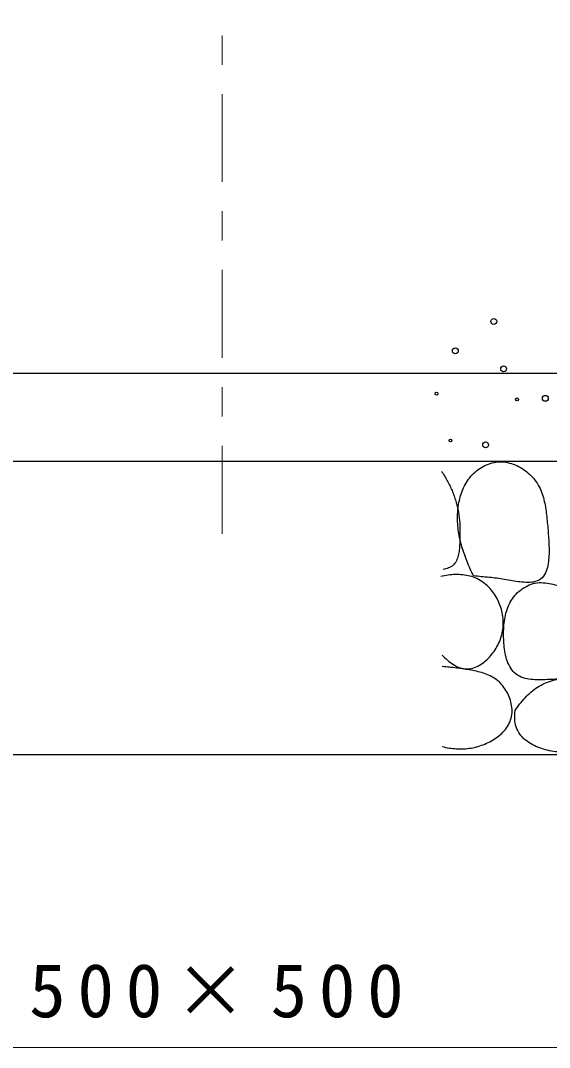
# Model space of a CAD drawing. Units: millimetres on the paper, scale 1:10. Extents: x -365 to 0, y 0 to 257.
# Drawn here: x -101.61 to -83.58, y 57.01 to 92.04 of the extents above; entities that cross this region are included whole.
import ezdxf

# ---------------------------------------------------------------- set-up
doc = ezdxf.new("R2010")
doc.units = ezdxf.units.MM
doc.linetypes.add('USER2', pattern=[6, 3, -1, 1, -1])
doc.layers.add('LY_1', color=7, linetype='Continuous', lineweight=13)
doc.styles.add('ＭＳ ゴシック', font='')
doc.styles.get('ＭＳ ゴシック').set_extended_font_data('MS Gothic')

msp = doc.modelspace()

# ---------------------------------------------------------------- linework, layer by layer
at = {"layer": 'LY_1', "linetype": 'USER2'}
msp.add_line((-94.738, 74.534), (-94.738, 92.041), dxfattribs=at)
at = {"layer": 'LY_1', "lineweight": 25}
for p, q in [((-119.738, 80.006), (-69.738, 80.006)), ((-119.738, 77.006), (-69.738, 77.006)), ((-119.738, 67.006), (-69.738, 67.006))]:
    msp.add_line(p, q, dxfattribs=at)
at = {"layer": 'LY_1'}
msp.add_line((-69.738, 57.006), (-119.738, 57.006), dxfattribs=at)
at = {"layer": 'LY_1', "lineweight": 25}
for centre, radius in [((-85.482, 81.775), 0.1), ((-86.793, 80.771), 0.1), ((-85.147, 80.157), 0.1), ((-87.434, 79.31), 0.05), ((-83.724, 79.153), 0.1), ((-84.688, 79.114), 0.05), ((-86.957, 77.713), 0.05), ((-85.761, 77.563), 0.1)]:
    msp.add_circle(centre, radius, dxfattribs=at)
for points, knots in [([(-86.172, 73.095), (-86.084, 73.085), (-85.996, 73.074), (-85.908, 73.065), (-85.819, 73.056), (-85.731, 73.049), (-85.643, 73.041), (-85.554, 73.032), (-85.466, 73.024), (-85.378, 73.013), (-85.29, 73.001), (-85.202, 72.988), (-85.114, 72.973), (-85.027, 72.959), (-84.939, 72.942), (-84.852, 72.928), (-84.764, 72.914), (-84.677, 72.898), (-84.589, 72.888), (-84.5, 72.879), (-84.411, 72.868), (-84.323, 72.869), (-84.235, 72.871), (-84.141, 72.872), (-84.059, 72.899), (-83.977, 72.927), (-83.893, 72.972), (-83.832, 73.032), (-83.772, 73.092), (-83.729, 73.178), (-83.696, 73.259), (-83.662, 73.339), (-83.645, 73.429), (-83.629, 73.516), (-83.614, 73.603), (-83.608, 73.693), (-83.602, 73.781), (-83.597, 73.87), (-83.597, 73.959), (-83.599, 74.047), (-83.6, 74.136), (-83.604, 74.225), (-83.609, 74.313), (-83.614, 74.402), (-83.621, 74.491), (-83.628, 74.579), (-83.635, 74.668), (-83.643, 74.756), (-83.651, 74.844), (-83.659, 74.933), (-83.667, 75.021), (-83.677, 75.109), (-83.687, 75.198), (-83.697, 75.286), (-83.711, 75.374), (-83.724, 75.461), (-83.739, 75.549), (-83.759, 75.635), (-83.779, 75.722), (-83.802, 75.808), (-83.831, 75.892), (-83.86, 75.975), (-83.894, 76.058), (-83.935, 76.137), (-83.976, 76.215), (-84.023, 76.291), (-84.077, 76.362), (-84.13, 76.432), (-84.191, 76.498), (-84.255, 76.559), (-84.32, 76.619), (-84.39, 76.675), (-84.464, 76.724), (-84.537, 76.773), (-84.615, 76.818), (-84.695, 76.855), (-84.776, 76.892), (-84.86, 76.923), (-84.946, 76.945), (-85.031, 76.967), (-85.121, 76.981), (-85.209, 76.985), (-85.297, 76.988), (-85.387, 76.98), (-85.474, 76.964), (-85.56, 76.947), (-85.646, 76.92), (-85.728, 76.886), (-85.809, 76.852), (-85.888, 76.809), (-85.962, 76.76), (-86.036, 76.711), (-86.106, 76.655), (-86.169, 76.593), (-86.233, 76.532), (-86.291, 76.463), (-86.342, 76.391), (-86.394, 76.32), (-86.44, 76.242), (-86.48, 76.164), (-86.52, 76.085), (-86.554, 76.002), (-86.583, 75.918), (-86.612, 75.835), (-86.636, 75.748), (-86.655, 75.662), (-86.674, 75.576), (-86.689, 75.487), (-86.699, 75.399), (-86.709, 75.311), (-86.715, 75.222), (-86.717, 75.134), (-86.719, 75.045), (-86.717, 74.956), (-86.711, 74.868), (-86.705, 74.779), (-86.695, 74.691), (-86.682, 74.603), (-86.669, 74.515), (-86.652, 74.428), (-86.633, 74.341), (-86.613, 74.255), (-86.591, 74.169), (-86.566, 74.083), (-86.541, 73.998), (-86.514, 73.914), (-86.485, 73.83), (-86.455, 73.746), (-86.424, 73.663), (-86.391, 73.58), (-86.359, 73.498), (-86.324, 73.416), (-86.288, 73.335), (-86.251, 73.254), (-86.212, 73.175), (-86.172, 73.095)], [0, 0, 0, 0, 1, 1, 1, 2, 2, 2, 3, 3, 3, 4, 4, 4, 5, 5, 5, 6, 6, 6, 7, 7, 7, 8, 8, 8, 9, 9, 9, 10, 10, 10, 11, 11, 11, 12, 12, 12, 13, 13, 13, 14, 14, 14, 15, 15, 15, 16, 16, 16, 17, 17, 17, 18, 18, 18, 19, 19, 19, 20, 20, 20, 21, 21, 21, 22, 22, 22, 23, 23, 23, 24, 24, 24, 25, 25, 25, 26, 26, 26, 27, 27, 27, 28, 28, 28, 29, 29, 29, 30, 30, 30, 31, 31, 31, 32, 32, 32, 33, 33, 33, 34, 34, 34, 35, 35, 35, 36, 36, 36, 37, 37, 37, 38, 38, 38, 39, 39, 39, 40, 40, 40, 41, 41, 41, 42, 42, 42, 43, 43, 43, 44, 44, 44, 45, 45, 45, 45]), ([(-87.263, 76.663), (-87.228, 76.611), (-87.194, 76.558), (-87.162, 76.505), (-87.129, 76.451), (-87.098, 76.396), (-87.068, 76.341), (-87.038, 76.286), (-87.01, 76.23), (-86.983, 76.174), (-86.955, 76.117), (-86.93, 76.06), (-86.905, 76.002), (-86.881, 75.945), (-86.858, 75.886), (-86.837, 75.827), (-86.815, 75.768), (-86.795, 75.709), (-86.777, 75.649), (-86.759, 75.589), (-86.743, 75.528), (-86.728, 75.467), (-86.714, 75.406), (-86.701, 75.345), (-86.69, 75.283), (-86.679, 75.221), (-86.67, 75.159), (-86.663, 75.097), (-86.655, 75.035), (-86.65, 74.972), (-86.645, 74.91), (-86.641, 74.847), (-86.638, 74.784), (-86.636, 74.722), (-86.634, 74.659), (-86.634, 74.596), (-86.634, 74.534), (-86.634, 74.471), (-86.636, 74.408), (-86.638, 74.346), (-86.64, 74.283), (-86.642, 74.22), (-86.646, 74.158), (-86.65, 74.095), (-86.653, 74.032), (-86.661, 73.97), (-86.669, 73.908), (-86.677, 73.845), (-86.693, 73.785), (-86.708, 73.725), (-86.727, 73.662), (-86.756, 73.608), (-86.786, 73.554), (-86.824, 73.5), (-86.869, 73.46), (-86.915, 73.419), (-86.974, 73.389), (-87.031, 73.366), (-87.089, 73.342), (-87.151, 73.33), (-87.213, 73.318)], [0, 0, 0, 0, 1, 1, 1, 2, 2, 2, 3, 3, 3, 4, 4, 4, 5, 5, 5, 6, 6, 6, 7, 7, 7, 8, 8, 8, 9, 9, 9, 10, 10, 10, 11, 11, 11, 12, 12, 12, 13, 13, 13, 14, 14, 14, 15, 15, 15, 16, 16, 16, 17, 17, 17, 18, 18, 18, 19, 19, 19, 20, 20, 20, 20]), ([(-87.238, 70.394), (-87.18, 70.333), (-87.122, 70.273), (-87.059, 70.218), (-86.996, 70.164), (-86.929, 70.112), (-86.858, 70.068), (-86.787, 70.025), (-86.711, 69.984), (-86.633, 69.96), (-86.554, 69.935), (-86.468, 69.919), (-86.386, 69.92), (-86.304, 69.922), (-86.219, 69.941), (-86.141, 69.968), (-86.063, 69.995), (-85.987, 70.036), (-85.917, 70.081), (-85.847, 70.126), (-85.782, 70.179), (-85.72, 70.236), (-85.659, 70.292), (-85.602, 70.355), (-85.55, 70.42), (-85.497, 70.485), (-85.449, 70.554), (-85.406, 70.625), (-85.363, 70.697), (-85.324, 70.772), (-85.292, 70.849), (-85.259, 70.925), (-85.232, 71.005), (-85.211, 71.086), (-85.191, 71.167), (-85.176, 71.25), (-85.167, 71.333), (-85.159, 71.416), (-85.157, 71.5), (-85.161, 71.583), (-85.165, 71.667), (-85.176, 71.75), (-85.192, 71.832), (-85.209, 71.914), (-85.232, 71.995), (-85.26, 72.074), (-85.288, 72.152), (-85.322, 72.229), (-85.36, 72.303), (-85.399, 72.377), (-85.443, 72.449), (-85.492, 72.517), (-85.541, 72.584), (-85.595, 72.649), (-85.654, 72.708), (-85.712, 72.768), (-85.776, 72.824), (-85.843, 72.873), (-85.91, 72.921), (-85.983, 72.965), (-86.058, 73.001), (-86.134, 73.036), (-86.214, 73.064), (-86.294, 73.086), (-86.374, 73.108), (-86.458, 73.121), (-86.541, 73.13), (-86.624, 73.139), (-86.708, 73.142), (-86.791, 73.14), (-86.875, 73.138), (-86.959, 73.13), (-87.041, 73.119), (-87.124, 73.107), (-87.206, 73.089), (-87.287, 73.07)], [0, 0, 0, 0, 1, 1, 1, 2, 2, 2, 3, 3, 3, 4, 4, 4, 5, 5, 5, 6, 6, 6, 7, 7, 7, 8, 8, 8, 9, 9, 9, 10, 10, 10, 11, 11, 11, 12, 12, 12, 13, 13, 13, 14, 14, 14, 15, 15, 15, 16, 16, 16, 17, 17, 17, 18, 18, 18, 19, 19, 19, 20, 20, 20, 21, 21, 21, 22, 22, 22, 23, 23, 23, 24, 24, 24, 25, 25, 25, 25]), ([(-82.246, 69.753), (-82.163, 69.79), (-82.08, 69.828), (-81.998, 69.87), (-81.917, 69.911), (-81.838, 69.957), (-81.759, 70.003), (-81.681, 70.05), (-81.604, 70.099), (-81.528, 70.15), (-81.452, 70.2), (-81.377, 70.252), (-81.302, 70.304), (-81.227, 70.357), (-81.153, 70.41), (-81.079, 70.463), (-81.005, 70.517), (-80.931, 70.571), (-80.859, 70.627), (-80.787, 70.683), (-80.715, 70.74), (-80.646, 70.799), (-80.576, 70.858), (-80.507, 70.918), (-80.442, 70.982), (-80.377, 71.046), (-80.312, 71.111), (-80.256, 71.183), (-80.199, 71.254), (-80.141, 71.328), (-80.103, 71.409), (-80.065, 71.49), (-80.027, 71.584), (-80.028, 71.67), (-80.029, 71.757), (-80.063, 71.852), (-80.108, 71.928), (-80.153, 72.003), (-80.227, 72.067), (-80.297, 72.124), (-80.366, 72.182), (-80.446, 72.23), (-80.526, 72.274), (-80.605, 72.318), (-80.689, 72.356), (-80.774, 72.391), (-80.858, 72.425), (-80.945, 72.455), (-81.032, 72.481), (-81.12, 72.506), (-81.209, 72.527), (-81.299, 72.544), (-81.388, 72.561), (-81.479, 72.572), (-81.57, 72.58), (-81.661, 72.589), (-81.752, 72.593), (-81.843, 72.596), (-81.935, 72.599), (-82.026, 72.599), (-82.117, 72.6), (-82.209, 72.602), (-82.3, 72.601), (-82.391, 72.605), (-82.482, 72.609), (-82.574, 72.614), (-82.664, 72.624), (-82.755, 72.635), (-82.845, 72.65), (-82.934, 72.669), (-83.024, 72.688), (-83.111, 72.715), (-83.2, 72.738), (-83.288, 72.761), (-83.375, 72.788), (-83.464, 72.808), (-83.554, 72.828), (-83.643, 72.848), (-83.734, 72.857), (-83.824, 72.865), (-83.918, 72.869), (-84.007, 72.857), (-84.097, 72.845), (-84.187, 72.819), (-84.271, 72.785), (-84.354, 72.751), (-84.435, 72.704), (-84.51, 72.652), (-84.584, 72.601), (-84.654, 72.54), (-84.717, 72.474), (-84.779, 72.408), (-84.836, 72.335), (-84.884, 72.258), (-84.933, 72.181), (-84.973, 72.097), (-85.006, 72.013), (-85.04, 71.928), (-85.065, 71.84), (-85.085, 71.751), (-85.105, 71.662), (-85.118, 71.571), (-85.129, 71.481), (-85.139, 71.39), (-85.143, 71.298), (-85.146, 71.207), (-85.148, 71.116), (-85.148, 71.025), (-85.144, 70.933), (-85.14, 70.842), (-85.134, 70.751), (-85.123, 70.66), (-85.112, 70.57), (-85.099, 70.479), (-85.078, 70.39), (-85.057, 70.302), (-85.033, 70.212), (-84.998, 70.129), (-84.962, 70.045), (-84.921, 69.96), (-84.866, 69.889), (-84.811, 69.818), (-84.743, 69.751), (-84.668, 69.703), (-84.593, 69.654), (-84.503, 69.623), (-84.416, 69.599), (-84.328, 69.574), (-84.236, 69.565), (-84.145, 69.556), (-84.055, 69.548), (-83.963, 69.548), (-83.872, 69.548), (-83.78, 69.548), (-83.689, 69.553), (-83.598, 69.557), (-83.507, 69.561), (-83.415, 69.566), (-83.324, 69.573), (-83.233, 69.579), (-83.142, 69.586), (-83.051, 69.596), (-82.961, 69.606), (-82.87, 69.617), (-82.78, 69.631), (-82.69, 69.646), (-82.6, 69.662), (-82.511, 69.682), (-82.422, 69.703), (-82.334, 69.728), (-82.246, 69.753)], [0, 0, 0, 0, 1, 1, 1, 2, 2, 2, 3, 3, 3, 4, 4, 4, 5, 5, 5, 6, 6, 6, 7, 7, 7, 8, 8, 8, 9, 9, 9, 10, 10, 10, 11, 11, 11, 12, 12, 12, 13, 13, 13, 14, 14, 14, 15, 15, 15, 16, 16, 16, 17, 17, 17, 18, 18, 18, 19, 19, 19, 20, 20, 20, 21, 21, 21, 22, 22, 22, 23, 23, 23, 24, 24, 24, 25, 25, 25, 26, 26, 26, 27, 27, 27, 28, 28, 28, 29, 29, 29, 30, 30, 30, 31, 31, 31, 32, 32, 32, 33, 33, 33, 34, 34, 34, 35, 35, 35, 36, 36, 36, 37, 37, 37, 38, 38, 38, 39, 39, 39, 40, 40, 40, 41, 41, 41, 42, 42, 42, 43, 43, 43, 44, 44, 44, 45, 45, 45, 46, 46, 46, 47, 47, 47, 48, 48, 48, 49, 49, 49, 50, 50, 50, 50]), ([(-87.238, 67.272), (-87.157, 67.253), (-87.077, 67.235), (-86.996, 67.222), (-86.914, 67.209), (-86.832, 67.2), (-86.75, 67.196), (-86.668, 67.191), (-86.585, 67.191), (-86.503, 67.195), (-86.42, 67.199), (-86.338, 67.208), (-86.257, 67.221), (-86.176, 67.235), (-86.095, 67.253), (-86.016, 67.276), (-85.936, 67.299), (-85.858, 67.326), (-85.782, 67.358), (-85.707, 67.39), (-85.632, 67.426), (-85.56, 67.467), (-85.489, 67.508), (-85.419, 67.553), (-85.354, 67.603), (-85.289, 67.652), (-85.225, 67.707), (-85.169, 67.766), (-85.112, 67.826), (-85.058, 67.89), (-85.015, 67.959), (-84.971, 68.029), (-84.933, 68.104), (-84.907, 68.182), (-84.881, 68.259), (-84.866, 68.342), (-84.861, 68.424), (-84.855, 68.505), (-84.861, 68.589), (-84.874, 68.67), (-84.886, 68.751), (-84.908, 68.832), (-84.935, 68.91), (-84.962, 68.987), (-84.996, 69.063), (-85.036, 69.135), (-85.076, 69.207), (-85.122, 69.276), (-85.174, 69.34), (-85.226, 69.404), (-85.284, 69.464), (-85.347, 69.517), (-85.41, 69.569), (-85.48, 69.615), (-85.551, 69.655), (-85.623, 69.695), (-85.7, 69.727), (-85.777, 69.755), (-85.854, 69.784), (-85.934, 69.805), (-86.014, 69.825), (-86.094, 69.845), (-86.175, 69.86), (-86.257, 69.875), (-86.338, 69.89), (-86.419, 69.901), (-86.501, 69.913), (-86.582, 69.926), (-86.664, 69.938), (-86.746, 69.949), (-86.827, 69.96), (-86.909, 69.971), (-86.991, 69.98), (-87.073, 69.988), (-87.156, 69.993), (-87.238, 69.998)], [0, 0, 0, 0, 1, 1, 1, 2, 2, 2, 3, 3, 3, 4, 4, 4, 5, 5, 5, 6, 6, 6, 7, 7, 7, 8, 8, 8, 9, 9, 9, 10, 10, 10, 11, 11, 11, 12, 12, 12, 13, 13, 13, 14, 14, 14, 15, 15, 15, 16, 16, 16, 17, 17, 17, 18, 18, 18, 19, 19, 19, 20, 20, 20, 21, 21, 21, 22, 22, 22, 23, 23, 23, 24, 24, 24, 25, 25, 25, 25]), ([(-84.757, 68.497), (-84.764, 68.404), (-84.772, 68.311), (-84.765, 68.219), (-84.759, 68.127), (-84.746, 68.032), (-84.718, 67.945), (-84.689, 67.857), (-84.647, 67.771), (-84.595, 67.695), (-84.542, 67.62), (-84.473, 67.553), (-84.403, 67.494), (-84.332, 67.435), (-84.251, 67.385), (-84.17, 67.34), (-84.089, 67.296), (-84.003, 67.259), (-83.916, 67.227), (-83.829, 67.194), (-83.739, 67.168), (-83.649, 67.147), (-83.558, 67.125), (-83.466, 67.109), (-83.374, 67.097), (-83.282, 67.085), (-83.189, 67.079), (-83.096, 67.075), (-83.003, 67.071), (-82.91, 67.071), (-82.817, 67.073), (-82.724, 67.074), (-82.631, 67.079), (-82.538, 67.083), (-82.445, 67.087), (-82.352, 67.092), (-82.26, 67.096), (-82.167, 67.1), (-82.074, 67.104), (-81.981, 67.106), (-81.888, 67.109), (-81.795, 67.11), (-81.702, 67.113), (-81.609, 67.117), (-81.516, 67.12), (-81.423, 67.127), (-81.33, 67.134), (-81.237, 67.142), (-81.146, 67.156), (-81.054, 67.17), (-80.962, 67.187), (-80.873, 67.213), (-80.784, 67.238), (-80.694, 67.269), (-80.612, 67.31), (-80.529, 67.352), (-80.448, 67.402), (-80.377, 67.46), (-80.305, 67.518), (-80.239, 67.586), (-80.181, 67.658), (-80.124, 67.73), (-80.073, 67.81), (-80.03, 67.892), (-79.988, 67.975), (-79.952, 68.062), (-79.927, 68.151), (-79.901, 68.24), (-79.883, 68.333), (-79.877, 68.425), (-79.87, 68.517), (-79.874, 68.612), (-79.888, 68.703), (-79.902, 68.795), (-79.927, 68.886), (-79.96, 68.972), (-79.993, 69.059), (-80.035, 69.143), (-80.084, 69.222), (-80.133, 69.3), (-80.191, 69.375), (-80.255, 69.442), (-80.319, 69.508), (-80.392, 69.57), (-80.47, 69.619), (-80.548, 69.668), (-80.634, 69.708), (-80.722, 69.737), (-80.809, 69.767), (-80.902, 69.784), (-80.994, 69.796), (-81.086, 69.808), (-81.18, 69.81), (-81.273, 69.81), (-81.365, 69.81), (-81.458, 69.803), (-81.551, 69.796), (-81.644, 69.788), (-81.736, 69.776), (-81.828, 69.765), (-81.921, 69.753), (-82.013, 69.739), (-82.105, 69.727), (-82.197, 69.714), (-82.289, 69.702), (-82.382, 69.691), (-82.474, 69.68), (-82.567, 69.671), (-82.659, 69.661), (-82.751, 69.651), (-82.844, 69.642), (-82.936, 69.63), (-83.029, 69.618), (-83.121, 69.606), (-83.212, 69.589), (-83.304, 69.572), (-83.395, 69.553), (-83.484, 69.527), (-83.573, 69.501), (-83.662, 69.471), (-83.747, 69.433), (-83.831, 69.395), (-83.913, 69.35), (-83.991, 69.299), (-84.069, 69.249), (-84.143, 69.191), (-84.214, 69.131), (-84.284, 69.071), (-84.351, 69.005), (-84.415, 68.937), (-84.478, 68.87), (-84.538, 68.798), (-84.595, 68.725), (-84.652, 68.652), (-84.704, 68.574), (-84.757, 68.497)], [0, 0, 0, 0, 1, 1, 1, 2, 2, 2, 3, 3, 3, 4, 4, 4, 5, 5, 5, 6, 6, 6, 7, 7, 7, 8, 8, 8, 9, 9, 9, 10, 10, 10, 11, 11, 11, 12, 12, 12, 13, 13, 13, 14, 14, 14, 15, 15, 15, 16, 16, 16, 17, 17, 17, 18, 18, 18, 19, 19, 19, 20, 20, 20, 21, 21, 21, 22, 22, 22, 23, 23, 23, 24, 24, 24, 25, 25, 25, 26, 26, 26, 27, 27, 27, 28, 28, 28, 29, 29, 29, 30, 30, 30, 31, 31, 31, 32, 32, 32, 33, 33, 33, 34, 34, 34, 35, 35, 35, 36, 36, 36, 37, 37, 37, 38, 38, 38, 39, 39, 39, 40, 40, 40, 41, 41, 41, 42, 42, 42, 43, 43, 43, 44, 44, 44, 45, 45, 45, 45])]:
    msp.add_open_spline(points, degree=3, knots=knots, dxfattribs=at)

# ---------------------------------------------------------------- texts
at = {"layer": 'LY_1', "insert": (-94.738, 58.006), "char_height": 1.833, "attachment_point": 8, "style": 'ＭＳ ゴシック'}
msp.add_mtext('\\T1.32;500×500', dxfattribs=at)

doc.saveas('drawing.dxf')
